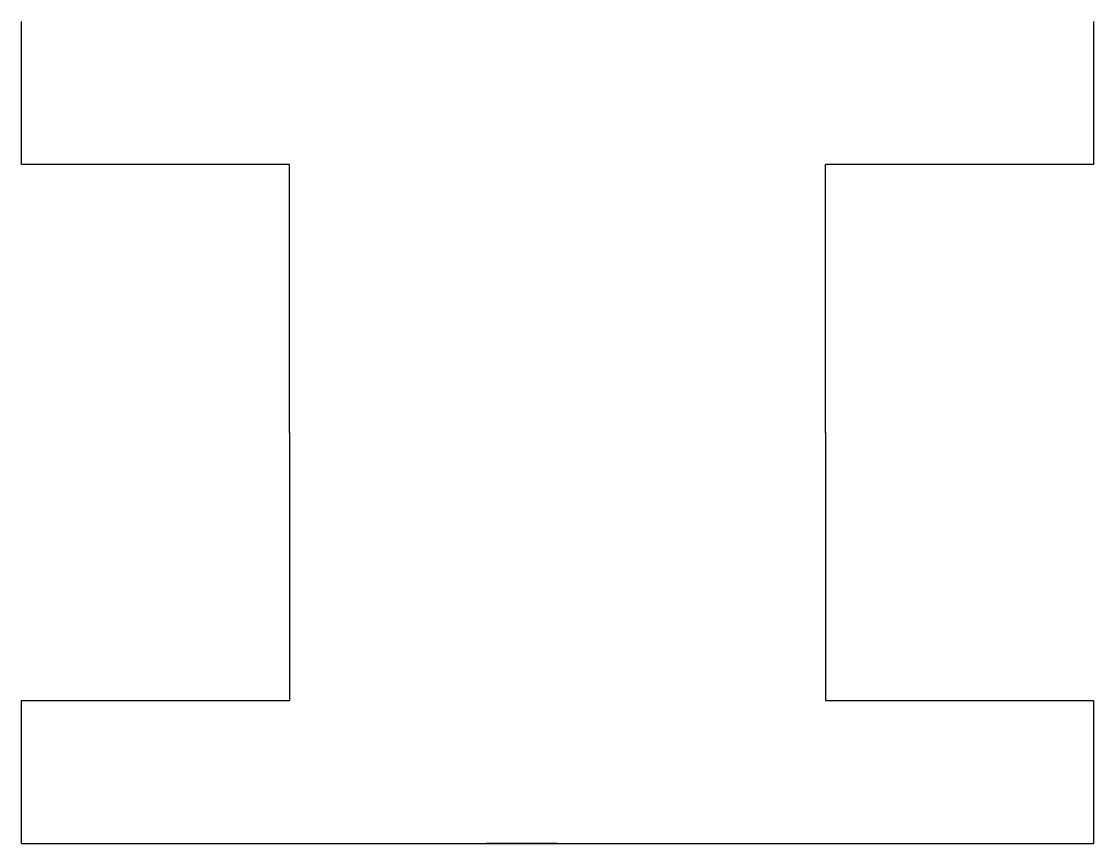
# Model space of a CAD drawing. Header units: millimetres. Extents: x 304.4 to 364.4, y 1.7 to 47.7.
import ezdxf

# ---------------------------------------------------------------- set-up
doc = ezdxf.new("R2010")
doc.units = ezdxf.units.MM

msp = doc.modelspace()

# ---------------------------------------------------------------- linework, layer by layer
for p, q in [((304.448, 39.706), (304.448, 47.706)), ((364.448, 47.706), (364.448, 39.706)), ((319.448, 39.706), (304.448, 39.706)), ((319.448, 24.706), (319.448, 39.706)), ((349.448, 24.706), (349.448, 39.706)), ((364.448, 39.706), (349.448, 39.706)), ((319.448, 24.706), (319.448, 9.706)), ((349.448, 24.706), (349.448, 9.706)), ((304.448, 1.706), (304.448, 9.706)), ((304.448, 9.706), (319.448, 9.706)), ((349.448, 9.706), (364.448, 9.706)), ((364.448, 9.706), (364.448, 1.706)), ((304.448, 1.706), (325.448, 1.706)), ((325.448, 1.706, 5), (343.448, 1.706, 5)), ((334.448, 1.706, 30), (330.448, 1.706, 30)), ((330.448, 1.706, 30), (330.448, 1.706, 41)), ((343.448, 1.706, 5), (343.448, 1.706)), ((343.448, 1.706), (364.448, 1.706))]:
    msp.add_line(p, q)
at = {"extrusion": (0, -1, 0)}
for p, q in [((325.448, 1.706), (325.448, 1.706, 5)), ((330.448, 1.706, 41), (338.448, 1.706, 41)), ((334.448, 1.706, 30), (338.448, 1.706, 30)), ((338.448, 1.706, 30), (338.448, 1.706, 41))]:
    msp.add_line(p, q, dxfattribs=at)

doc.saveas('drawing.dxf')
